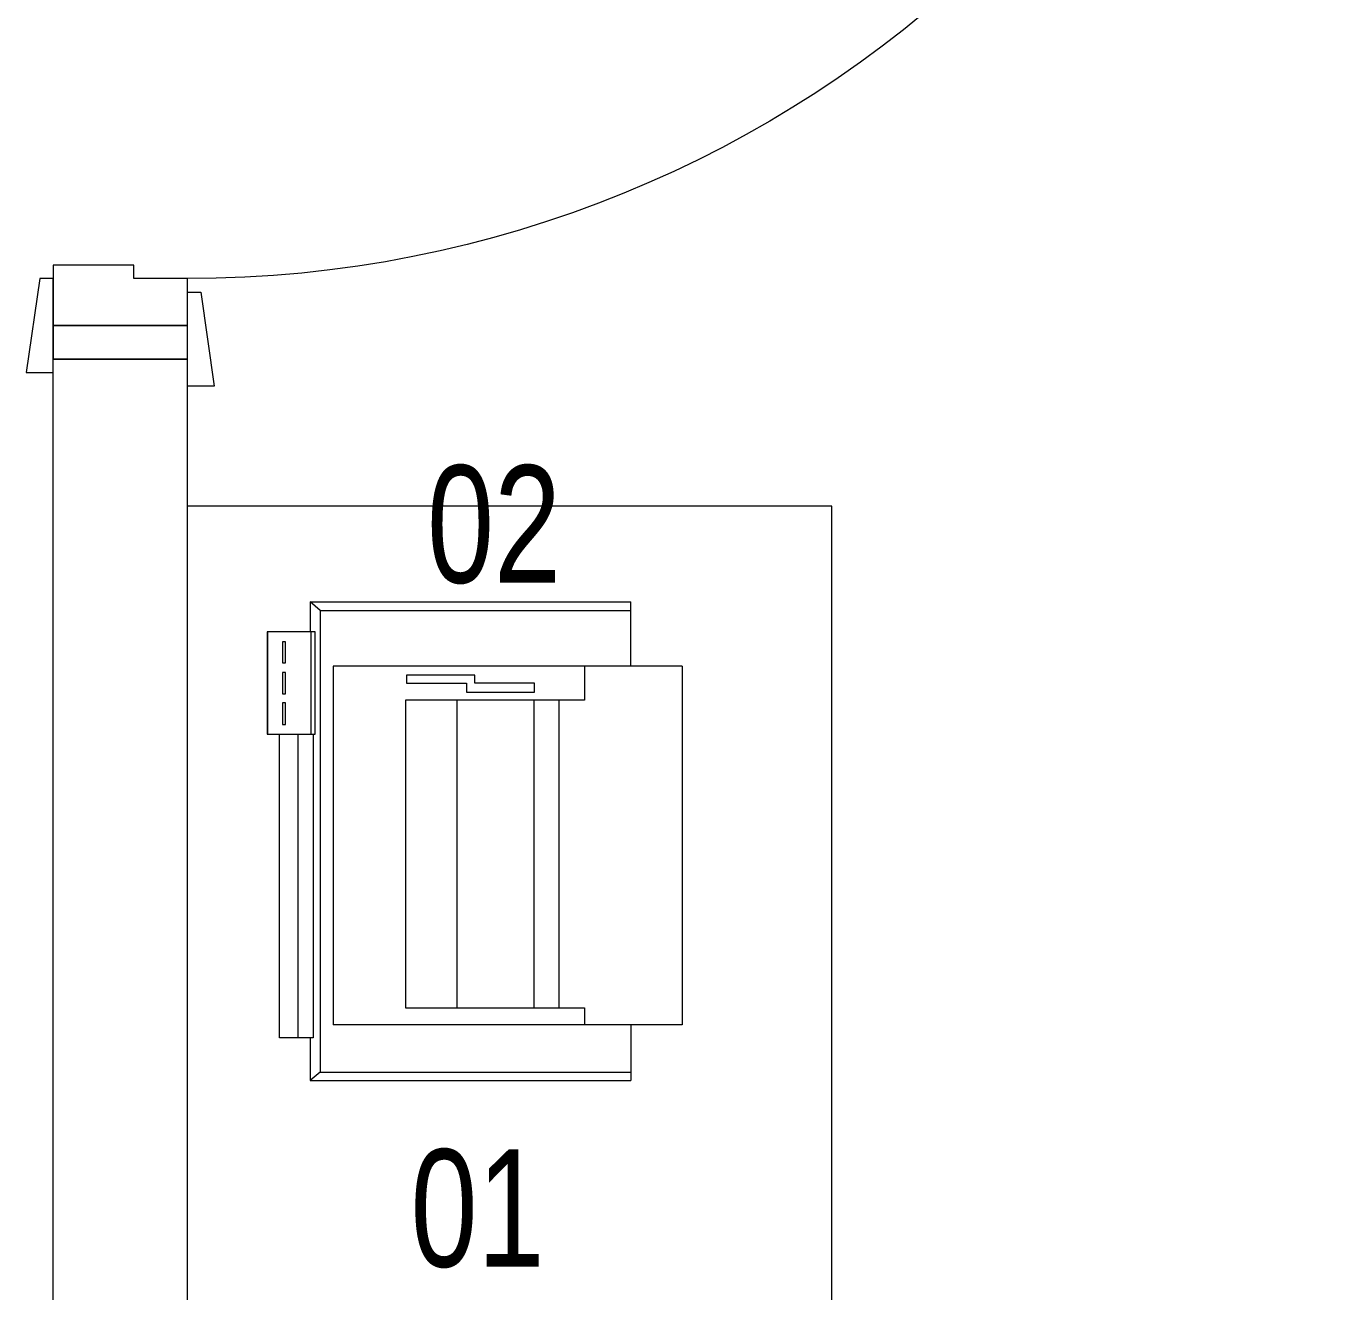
# Model space of a CAD drawing. Header units: millimetres. Extents: x -2143172 to 5255, y -610845 to 279739.
# Drawn here: x -1244271 to -1243292, y -16469 to -15527 of the extents above; entities that cross this region are included whole.
import ezdxf

# ---------------------------------------------------------------- set-up
doc = ezdxf.new("R2010")
doc.units = ezdxf.units.MM
doc.header["$LTSCALE"] = 30
doc.layers.get('0').update_dxf_attribs({"lineweight": 5})
for name, color, linetype, lineweight in [('72_EGR_EQP_TAG', 142, 'Continuous', 5), ('LOADING', 163, 'Continuous', 5), ('Walls', 32, 'Continuous', 5)]:
    doc.layers.add(name, color=color, linetype=linetype, lineweight=lineweight)
doc.layers.add('Wooden Joinery', color=7, linetype='Continuous', lineweight=5, true_color=0x521300)
doc.styles.add('X3G_ENTITY_257CFD', font='swisscl.ttf', dxfattribs={"height": 200})

# ---------------------------------------------------------------- blocks, each defined once
blk = doc.blocks.new('A$C72370EFE')
at = {"layer": 'Wooden Joinery'}
for p, q in [((-0.01, -0.03), (-0.01, -0.07)), ((0, -0.03), (-0.01, -0.03)), ((0.04, -0.03), (0.05, -0.03)), ((0.05, -0.03), (0.05, -0.07)), ((-0.01, -0.04), (-0.02, -0.04)), ((0.05, -0.04), (0.06, -0.04)), ((-0.01, -0.06), (-0.02, -0.06)), ((0.05, -0.06), (0.06, -0.06)), ((-0.05, -0.07), (-0.05, -0.16)), ((-0.03, -0.07), (-0.03, -0.16)), ((0, -0.07), (-0.01, -0.07)), ((0.04, -0.07), (0.05, -0.07)), ((0.07, -0.07), (0.07, -0.16)), ((0.09, -0.07), (0.09, -0.16)), ((-0.01, -0.17), (-0.02, -0.17)), ((-0.01, -0.17), (-0.01, -0.19)), ((0.05, -0.17), (0.06, -0.17)), ((0.05, -0.17), (0.05, -0.19)), ((-0.01, -0.19), (-0.02, -0.19)), ((0.05, -0.19), (0.06, -0.19))]:
    blk.add_line(p, q, dxfattribs=at)
for centre, radius, start, end in [((-0.02, -0.07), 0.03, 90, 180), ((0.06, -0.07), 0.03, 0, 90), ((-0.02, -0.07), 0.01, 90, 180), ((0.06, -0.07), 0.01, 0, 90), ((-0.02, -0.16), 0.03, 180, 270), ((-0.02, -0.16), 0.01, 180, 270), ((0.06, -0.16), 0.01, 270, 0), ((0.06, -0.16), 0.03, 270, 0)]:
    blk.add_arc(centre, radius, start, end, dxfattribs=at)
blk = doc.blocks.new('A$C5DAD61B4')
at = {"layer": 'Wooden Joinery'}
for points in [[(80, 959.06), (80, 969.06), (10, 979.06), (10, 959.06)], [(940, 959.06), (940, 969.06), (1010, 979.06), (1010, 959.06)], [(70, 859.06), (70, 849.06), (0, 839.06), (0, 859.06)], [(120.01, 859.06), (120.01, 0), (80, 0), (80, 859.06)], [(950, 859.06), (950, 849.06), (1020, 839.06), (1020, 859.06)]]:
    blk.add_lwpolyline(points, close=True, dxfattribs=at)
for points in [[(45, 859.06), (45, 959.06), (20, 959.06), (20, 859.06), (45, 859.06)], [(45, 859.06), (80, 859.06), (80, 899.07), (90, 899.07), (90, 959.06), (45, 959.06), (45, 859.06)], [(975, 859.06), (940, 859.06), (940, 899.07), (930, 899.07), (930, 959.06), (975, 959.06), (975, 859.06)], [(975, 859.06), (975, 959.06), (1000, 959.06), (1000, 859.06), (975, 859.06)]]:
    blk.add_lwpolyline(points, dxfattribs=at)
blk.add_arc((80, 859.06), 859.99, 272.66603, 0, dxfattribs=at)
at = {"layer": 'Wooden Joinery', "xscale": 999.9999999998854, "yscale": 999.9999999998854, "zscale": 999.9999999998854, "rotation": 180}
blk.add_blockref('A$C72370EFE', (120.01, 0), dxfattribs=at)
blk = doc.blocks.new('ITPPLT2C-P')
at = {"color": 0}
for p, q in [((0.02286, 0.03177), (0.26184, 0.03177)), ((0.03041, 0.02557), (0.02286, 0.03177)), ((0.02286, 0), (0.02286, 0.03177)), ((0.26184, -0.00959), (0.26184, 0.03177)), ((0.03041, -0.31823), (0.03041, 0.02557)), ((0.03041, 0.02557), (0.26184, 0.02557)), ((0, 0), (0, -0.22622)), ((0.02518, 0), (0, 0)), ((0.01395, 0), (0.01395, -0.22622)), ((0.02518, 0), (0.01395, 0)), ((0.02518, -0.22622), (0.02518, 0)), ((0.0401, -0.27688), (0.0401, -0.00959)), ((0.3, -0.00959), (0.0401, -0.00959)), ((0.22741, -0.02218), (0.22741, -0.00959)), ((0.3, -0.27688), (0.3, -0.00959)), ((0.09395, -0.2515), (0.09395, -0.02218)), ((0.09395, -0.02218), (0.22741, -0.02218)), ((0.13211, -0.2515), (0.13211, -0.02218)), ((0.18945, -0.2515), (0.18945, -0.02218)), ((0.20824, -0.2515), (0.20824, -0.02218)), ((-0.0091, -0.22622), (0.02673, -0.22622)), ((-0.0091, -0.30235), (-0.0091, -0.22622)), ((-0.00872, -0.22622), (0.02363, -0.22622)), ((-0.00872, -0.30235), (-0.00872, -0.22622)), ((0, -0.22622), (0.02518, -0.22622)), ((0.00232, -0.24947), (0.00232, -0.23339)), ((0.00232, -0.23339), (0.00446, -0.23339)), ((0.00446, -0.23339), (0.00446, -0.24947)), ((0.01395, -0.22622), (0.02518, -0.22622)), ((0.02363, -0.22622), (0.02363, -0.30235)), ((0.02673, -0.22622), (0.02673, -0.30235)), ((0.00446, -0.24947), (0.00232, -0.24947)), ((0.22741, -0.2515), (0.09395, -0.2515)), ((0.22741, -0.27688), (0.22741, -0.2515)), ((0.00232, -0.27213), (0.00232, -0.25625)), ((0.00232, -0.25625), (0.00446, -0.25625)), ((0.00446, -0.25625), (0.00446, -0.27213)), ((0.09472, -0.2701), (0.09472, -0.26409)), ((0.09472, -0.26409), (0.13947, -0.26409)), ((0.13947, -0.2575), (0.19003, -0.2575)), ((0.13947, -0.26409), (0.13947, -0.2575)), ((0.19003, -0.26409), (0.14567, -0.26409)), ((0.14567, -0.26409), (0.14567, -0.2701)), ((0.19003, -0.2575), (0.19003, -0.26409)), ((0.00446, -0.27213), (0.00232, -0.27213)), ((0.14567, -0.2701), (0.09472, -0.2701)), ((0.00232, -0.29499), (0.00232, -0.2793)), ((0.00232, -0.2793), (0.00446, -0.2793)), ((0.00446, -0.2793), (0.00446, -0.29499)), ((0.3, -0.27688), (0.0401, -0.27688)), ((0.26184, -0.27688), (0.26184, -0.32462)), ((0.02673, -0.30235), (-0.0091, -0.30235)), ((0.02363, -0.30235), (-0.00872, -0.30235)), ((0.00446, -0.29499), (0.00232, -0.29499)), ((0.02286, -0.32462), (0.02286, -0.30235)), ((0.03041, -0.31823), (0.02286, -0.32462)), ((0.03041, -0.31823), (0.26184, -0.31823)), ((0.02286, -0.32462), (0.26184, -0.32462))]:
    blk.add_line(p, q, dxfattribs=at)

msp = doc.modelspace()

# ---------------------------------------------------------------- linework, layer by layer
at = {"layer": 'LOADING'}
for p, q in [((-1243671.31, -15884.31, -0.1), (-1244151.31, -15884.31, -0.1)), ((-1243671.31, -17785.21, -0.1), (-1243671.31, -15884.31, -0.1))]:
    msp.add_line(p, q, dxfattribs=at)
at = {"layer": 'Walls'}
for p, q in [((-1244251.31, -18464.73), (-1244251.31, -15774.73)), ((-1244151.31, -15774.73), (-1244251.31, -15774.73)), ((-1244151.31, -18251.96), (-1244151.31, -15774.73))]:
    msp.add_line(p, q, dxfattribs=at)

# ---------------------------------------------------------------- block references
at = {"layer": 'LOADING', "extrusion": (-7.77425e-06, -2.55393e-17, -1), "xscale": 1000, "yscale": 1000, "zscale": 1000, "rotation": 180}
msp.add_blockref('ITPPLT2C-P', (1244082.81, -16280.18, 9.77), dxfattribs=at)
at = {"layer": 'Wooden Joinery', "xscale": -1, "rotation": 90}
msp.add_blockref('A$C5DAD61B4', (-1243292.24, -14774.73), dxfattribs=at)

# ---------------------------------------------------------------- texts
at = {"layer": '72_EGR_EQP_TAG', "char_height": 87.473, "attachment_point": 2, "style": 'X3G_ENTITY_257CFD'}
for s, insert in [('02', (-1243922.91, -15853.81, -0.1)), ('01', (-1243935.19, -16363.28, -0.1))]:
    msp.add_mtext(s, dxfattribs=dict(at, insert=insert))

doc.saveas('drawing.dxf')
